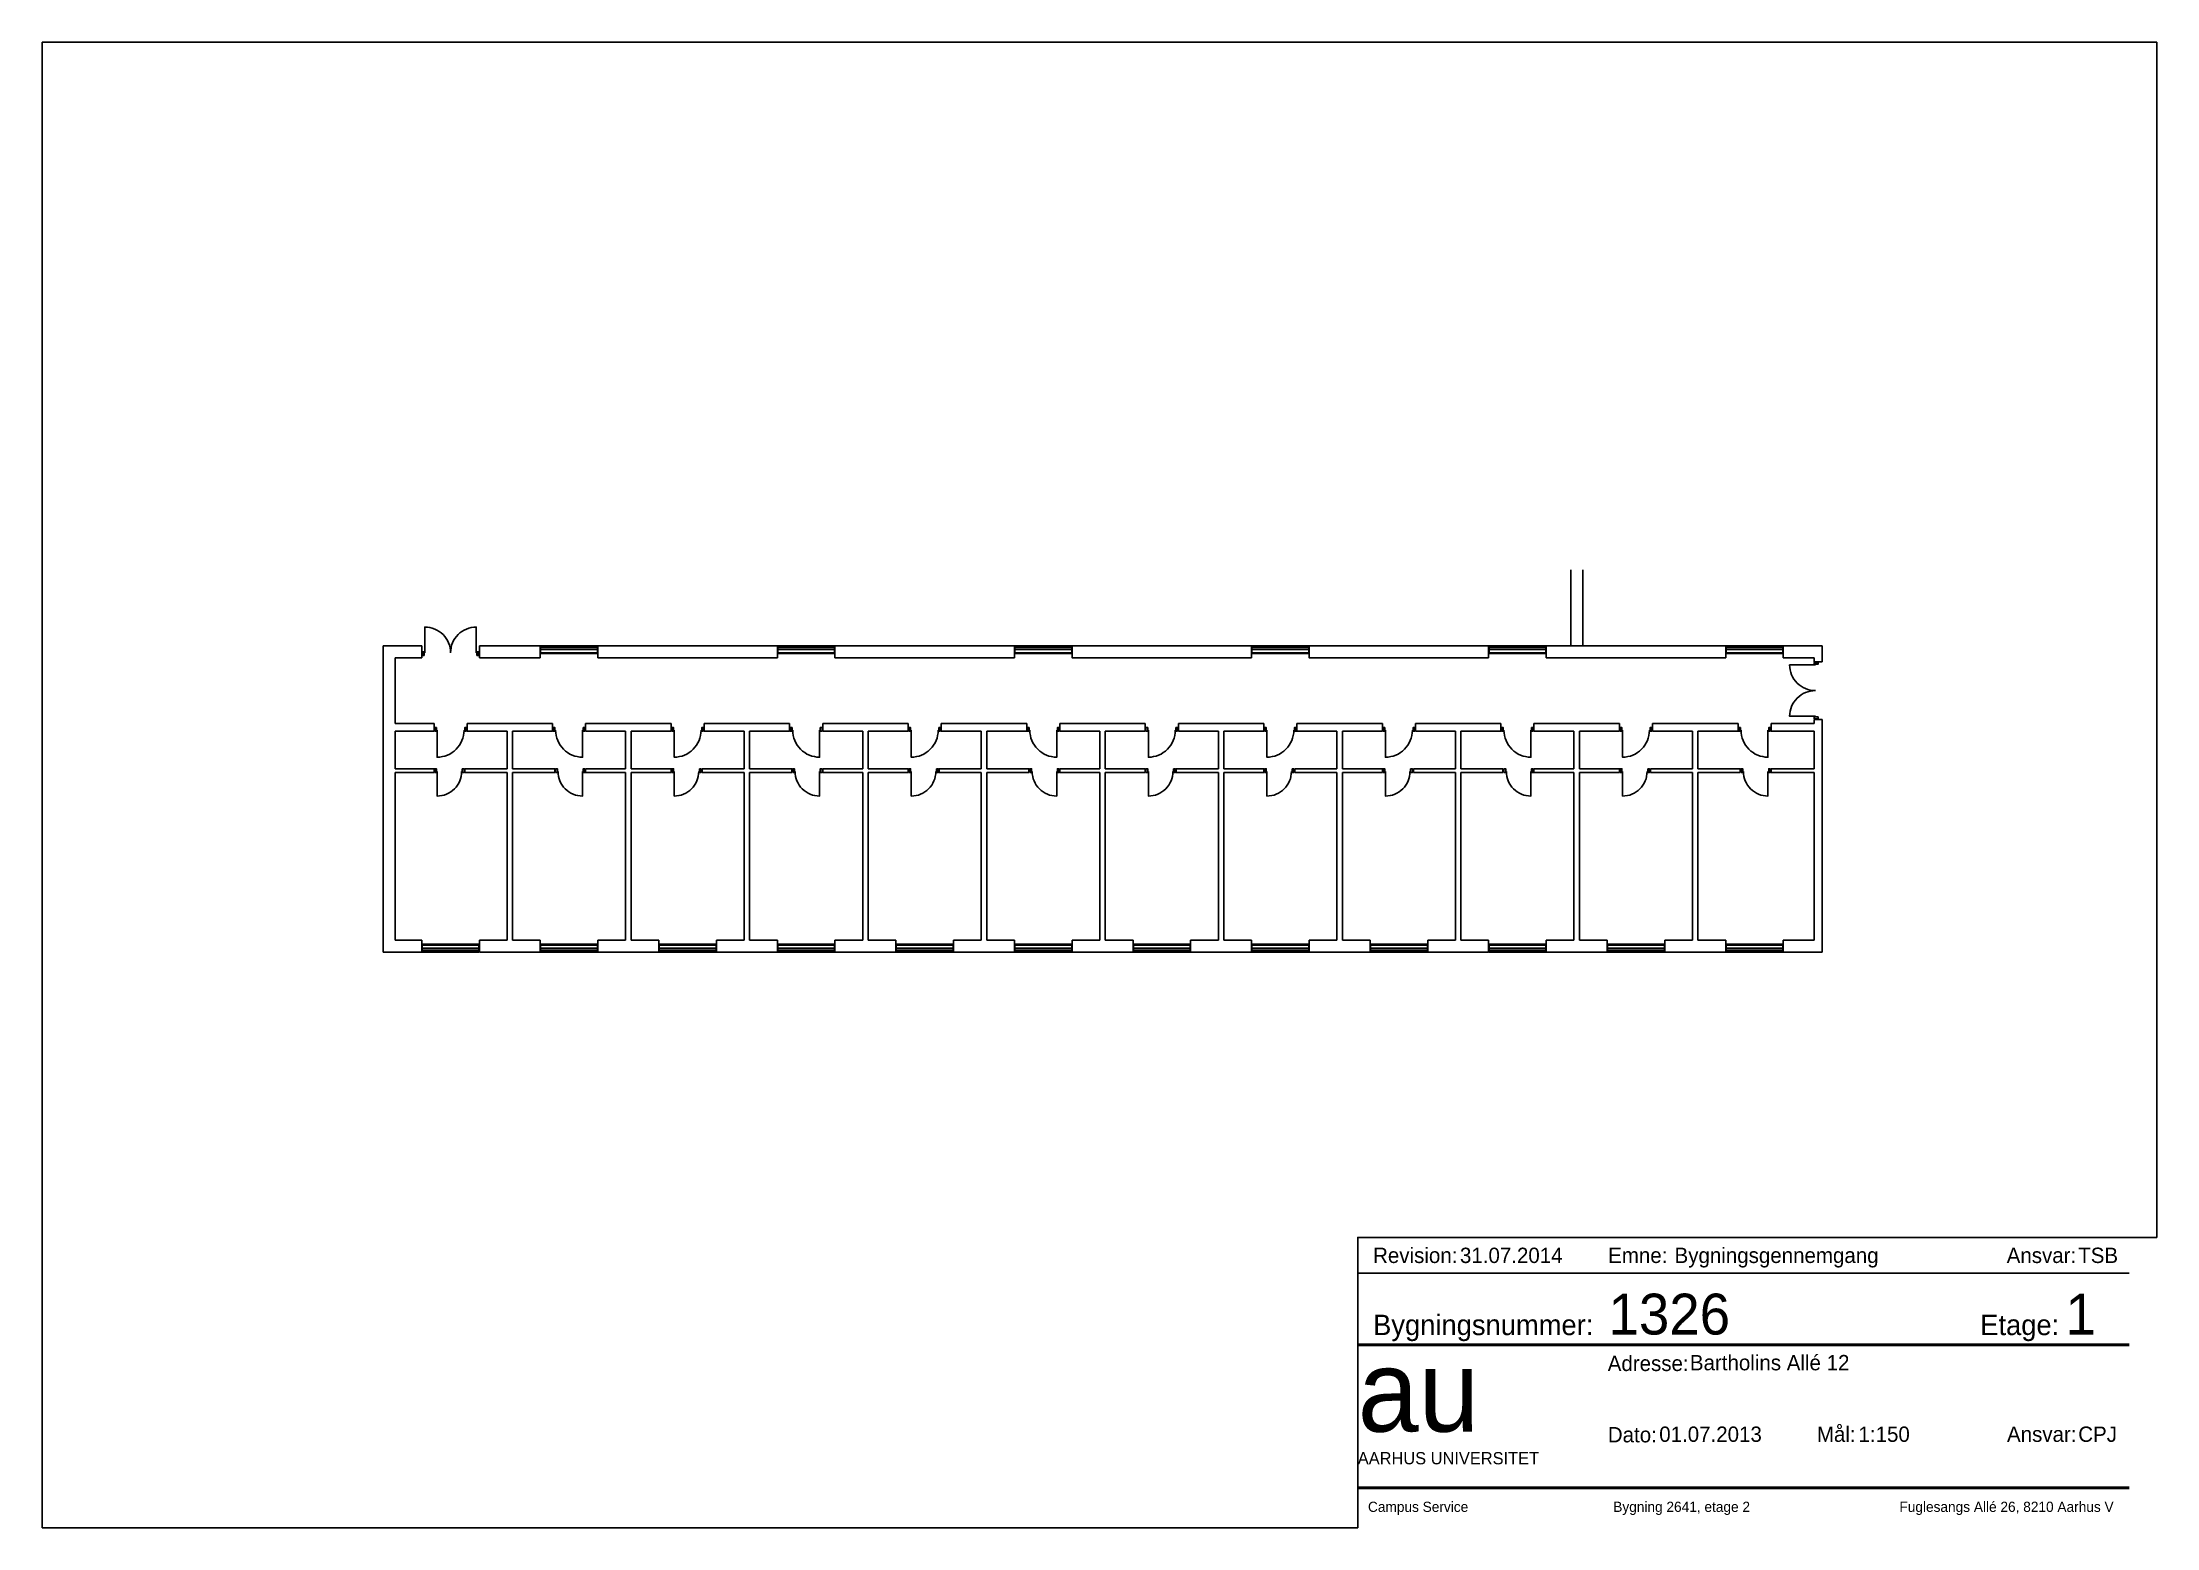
# Paper-space layout 'A3_pdf_liggende' of a CAD drawing. Header units: millimetres. Extents: x 0 to 414, y 0 to 291.
# The model-space entities are those that its viewports show. They can reach past a viewport. Long polylines and large blocks are cut down to what shows.
import ezdxf

# ---------------------------------------------------------------- set-up
doc = ezdxf.new("R2010")
doc.units = ezdxf.units.MM
doc.header["$LTSCALE"] = 100
for name, color, linetype in [('A21----', 7, 'Continuous'), ('A22--U-', 3, 'Continuous'), ('A314---', 1, 'Continuous'), ('A314-S-', 8, 'Continuous'), ('A321---', 1, 'Continuous')]:
    doc.layers.add(name, color=color, linetype=linetype)
doc.layers.add('tegningsopsætning', color=7, linetype='Continuous', lineweight=50)
doc.styles.add('ISO', font='ISO')
doc.styles.add('tegningshoved str 3', font='', dxfattribs={"height": 3})
doc.styles.add('tegningshoved str 8', font='', dxfattribs={"height": 8})
doc.styles.get('tegningshoved str 3').set_extended_font_data('AU Passata')
doc.styles.get('tegningshoved str 8').set_extended_font_data('AU Passata')

# ---------------------------------------------------------------- blocks, each defined once
blk = doc.blocks.new('Tegningshoved')
at = {"layer": 'tegningsopsætning'}
for points in [[(0, 28), (151, 28)], [(0, 0), (151, 0)]]:
    blk.add_lwpolyline(points, dxfattribs=at)
at = {"layer": 'tegningsopsætning', "attachment_point": 1}
for s, width, insert, char_height in [('{\\fAU Passata|b0|i0|c0|p34;Bygningsnummer:}', 14.039, (3, 33.89), 4), ('{\\fAU Passata|b0|i0|c0|p34;Etage:}', 14.039, (121.82, 33.89), 4), ('{\\fAU Passata|b0|i0|c0|p34;Adresse:}', 14.039, (48.92, 25.86), 3), ('{\\fAU Passata|b0|i0|c0|p34;Mål:}', 14.039, (89.85, 12), 3), ('{\\fAU Passata|b0|i0|c0|p34;Dato:}', 14.039, (48.94, 11.9), 3), ('{\\fAU Passata|b0|i0|c0|p34;Ansvar:}', 14.039, (127.06, 12), 3), ('{\\fAU Passata|b0|i0|c0|p34;AARHUS UNIVERSITET}', 76.8942, (0, 7), 2.4)]:
    blk.add_mtext_dynamic_manual_height_columns(s, width=width, gutter_width=1250, heights=[0], dxfattribs=dict(at, insert=insert, char_height=char_height))
at = {"layer": 'tegningsopsætning', "attachment_point": 1, "style": 'ISO'}
for s, width, heights, insert, char_height in [('{\\fAU Peto|b0|i0|c0|p82;au}', 20.8914, [10], (0, 27), 16), ('{\\fAU Passata Light|b0|i0|c0|p34;Campus Service^I^I^I^IBygning 2641, etage 2^I^I^I^IFuglesangs Allé 26, 8210 Aarhus V}', 148.2946, [0], (2, -2.71), 2)]:
    blk.add_mtext_dynamic_manual_height_columns(s, width=width, gutter_width=1250, heights=heights, dxfattribs=dict(at, insert=insert, char_height=char_height))
blk = doc.blocks.new('aml. tegningshoved blok')
blk.add_blockref('Tegningshoved', (-156.36, 7.8))
at = {"layer": 'tegningsopsætning'}
for tag, p, height, style in [('XXXX', (-107.28, 37.8), 8, 'tegningshoved str 8'), ('X', (-17.84, 37.8), 8, 'tegningshoved str 8'), ('XXX', (-91.36, 30.8), 3, 'tegningshoved str 3'), ('XX.XX.2012', (-97.36, 16.8), 3, 'tegningshoved str 3'), ('1:XXX', (-58.36, 16.8), 3, 'tegningshoved str 3'), ('XXX', (-15.36, 16.8), 3, 'tegningshoved str 3')]:
    blk.add_attdef(tag, p, '', height=height, dxfattribs=dict(at, style=style))
blk = doc.blocks.new('Rev. blok')
for points in [[(-151, 11), (0, 11)], [(-151, 4), (0, 4)]]:
    blk.add_lwpolyline(points)
at = {"char_height": 3, "attachment_point": 1, "style": 'tegningshoved str 3'}
for s, insert in [('Revision:', (-148, 9)), ('Emne:', (-102, 9)), ('Ansvar:', (-24, 9))]:
    blk.add_mtext_dynamic_manual_height_columns(s, width=7, gutter_width=15, heights=[0], dxfattribs=dict(at, insert=insert))
at = {"style": 'tegningshoved str 3'}
for tag, p in [('XX.XX.2012', (-131, 6)), ('XXX', (-89, 6)), ('XXX', (-10, 6))]:
    blk.add_attdef(tag, p, '', height=3, dxfattribs=at)
blk = doc.blocks.new('V169')
for p, q in [((-10, 110), (-1680, 110)), ((-10, 50), (-1680, 50))]:
    blk.add_line(p, q)
blk.add_lwpolyline([(-10, 0), (-10, 230), (-1680, 230), (-1680, 0)], close=True)
blk = doc.blocks.new('D97V')
for points in [[(20, 0), (20, 110), (70, 110), (70, 0)], [(950, 0), (950, 110), (900, 110), (900, 0)]]:
    blk.add_lwpolyline(points, close=True)
blk.add_lwpolyline([(90, 30), (90, -760, 0.414214), (880, 30, 0.414214)], format="xyb")
blk = doc.blocks.new('D97H')
for points in [[(-950, 110), (-900, 110), (-900, 0), (-950, 0)], [(-20, 0), (-20, 110), (-70, 110), (-70, 0)]]:
    blk.add_lwpolyline(points, close=True)
blk.add_lwpolyline([(-90, 30), (-90, -760, -0.414214), (-880, 30)], format="xyb")
blk = doc.blocks.new('D169D')
for points in [[(20, 110), (70, 110), (70, 0), (20, 0)], [(1670, 0), (1670, 110), (1620, 110), (1620, 0)]]:
    blk.add_lwpolyline(points, close=True)
for points in [[(845, 30, -0.414214), (90, -725), (90, 30)], [(845, 30, 0.414214), (1600, -725), (1600, 30)]]:
    blk.add_lwpolyline(points, format="xyb")
blk = doc.blocks.new('V169A3')
for p, q in [((1690, 205), (0, 205)), ((1690, 55), (0, 55))]:
    blk.add_line(p, q)
blk = doc.blocks.new('D90V')
for points in [[(20, 0), (70, 0), (70, 110), (20, 110)], [(830, 110), (880, 110), (880, 0), (830, 0)]]:
    blk.add_lwpolyline(points, close=True)
blk.add_lwpolyline([(90, 28), (90, -692, 0.414214), (810, 28)], format="xyb")
blk = doc.blocks.new('D90H')
for points in [[(-880, 0), (-830, 0), (-830, 110), (-880, 110)], [(-20, 110), (-20, 0), (-70, 0), (-70, 110)]]:
    blk.add_lwpolyline(points, close=True)
blk.add_lwpolyline([(-810, 28, 0.414214), (-90, -692), (-90, 28)], format="xyb")

msp = doc.modelspace()

# ---------------------------------------------------------------- linework, layer by layer
at = {"layer": 'A21----'}
for p, q in [((-138879077, 257866347), (-138879077, 257868578)), ((-138878727, 257866347), (-138878727, 257868578)), ((-138913937, 257866347), (-138913937, 257857357)), ((-138913937, 257866347), (-138912807, 257866347)), ((-138912807, 257865997), (-138912807, 257866347)), ((-138911117, 257866347), (-138909327, 257866347)), ((-138911117, 257865997), (-138911117, 257866347)), ((-138909327, 257866347), (-138909327, 257865997)), ((-138872837, 257866347), (-138871697, 257866347)), ((-138872837, 257865997), (-138872837, 257866347)), ((-138871697, 257865877), (-138871697, 257866347)), ((-138913587, 257865997), (-138912807, 257865997)), ((-138913587, 257865997), (-138913587, 257864067)), ((-138909327, 257865997), (-138911117, 257865997)), ((-138871927, 257865997), (-138872837, 257865997)), ((-138871927, 257865877), (-138871927, 257865997)), ((-138871927, 257865877), (-138871697, 257865877)), ((-138871697, 257865877), (-138871697, 257865987)), ((-138871927, 257864067), (-138871927, 257864187)), ((-138871927, 257864187), (-138871927, 257864067)), ((-138871927, 257864187), (-138871697, 257864187)), ((-138871697, 257864067), (-138871697, 257864187)), ((-138871697, 257864067), (-138871697, 257857357)), ((-138913587, 257863837), (-138913587, 257862737)), ((-138871927, 257863837), (-138871927, 257862737)), ((-138913587, 257862627), (-138913587, 257857707)), ((-138871927, 257862627), (-138871927, 257857707)), ((-138912807, 257857707), (-138913587, 257857707)), ((-138912807, 257857357), (-138912807, 257857707)), ((-138911117, 257857707), (-138911117, 257857357)), ((-138910302, 257857707), (-138911117, 257857707)), ((-138909327, 257857707), (-138910142, 257857707)), ((-138909327, 257857357), (-138909327, 257857707)), ((-138907637, 257857707), (-138907637, 257857357)), ((-138906822, 257857707), (-138907637, 257857707)), ((-138905847, 257857707), (-138906662, 257857707)), ((-138905847, 257857357), (-138905847, 257857707)), ((-138903342, 257857707), (-138904157, 257857707)), ((-138904157, 257857707), (-138904157, 257857357)), ((-138902367, 257857707), (-138903182, 257857707)), ((-138902367, 257857357), (-138902367, 257857707)), ((-138899862, 257857707), (-138900677, 257857707)), ((-138900677, 257857707), (-138900677, 257857357)), ((-138898887, 257857707), (-138899702, 257857707)), ((-138898887, 257857357), (-138898887, 257857707)), ((-138896382, 257857707), (-138897197, 257857707)), ((-138897197, 257857707), (-138897197, 257857357)), ((-138895407, 257857707), (-138896222, 257857707)), ((-138895407, 257857357), (-138895407, 257857707)), ((-138892902, 257857707), (-138893717, 257857707)), ((-138893717, 257857707), (-138893717, 257857357)), ((-138891927, 257857707), (-138892742, 257857707)), ((-138891927, 257857357), (-138891927, 257857707)), ((-138890237, 257857707), (-138890237, 257857357)), ((-138889422, 257857707), (-138890237, 257857707)), ((-138888447, 257857707), (-138889262, 257857707)), ((-138888447, 257857357), (-138888447, 257857707)), ((-138885942, 257857707), (-138886757, 257857707)), ((-138886757, 257857707), (-138886757, 257857357)), ((-138884967, 257857707), (-138885782, 257857707)), ((-138884967, 257857357), (-138884967, 257857707)), ((-138882462, 257857707), (-138883277, 257857707)), ((-138883277, 257857707), (-138883277, 257857357)), ((-138881487, 257857707), (-138882302, 257857707)), ((-138881487, 257857357), (-138881487, 257857707)), ((-138878982, 257857707), (-138879797, 257857707)), ((-138879797, 257857707), (-138879797, 257857357)), ((-138878007, 257857707), (-138878822, 257857707)), ((-138878007, 257857357), (-138878007, 257857707)), ((-138875502, 257857707), (-138876317, 257857707)), ((-138876317, 257857707), (-138876317, 257857357)), ((-138874527, 257857707), (-138875342, 257857707)), ((-138874527, 257857357), (-138874527, 257857707)), ((-138871927, 257857707), (-138872837, 257857707)), ((-138872837, 257857707), (-138872837, 257857357)), ((-138913937, 257857357), (-138912807, 257857357)), ((-138912807, 257857357), (-138912807, 257857357)), ((-138911117, 257857357), (-138909327, 257857357)), ((-138909327, 257857357), (-138909327, 257857357)), ((-138907637, 257857357), (-138905847, 257857357)), ((-138905847, 257857357), (-138905847, 257857357)), ((-138904157, 257857357), (-138902367, 257857357)), ((-138902367, 257857357), (-138902367, 257857357)), ((-138900677, 257857357), (-138898887, 257857357)), ((-138898887, 257857357), (-138898887, 257857357)), ((-138897197, 257857357), (-138895407, 257857357)), ((-138895407, 257857357), (-138895407, 257857357)), ((-138893717, 257857357), (-138891927, 257857357)), ((-138891927, 257857357), (-138891927, 257857357)), ((-138890237, 257857357), (-138888447, 257857357)), ((-138888447, 257857357), (-138888447, 257857357)), ((-138886757, 257857357), (-138884967, 257857357)), ((-138884967, 257857357), (-138884967, 257857357)), ((-138883277, 257857357), (-138881487, 257857357)), ((-138881487, 257857357), (-138881487, 257857357)), ((-138879797, 257857357), (-138878007, 257857357)), ((-138878007, 257857357), (-138878007, 257857357)), ((-138876317, 257857357), (-138874527, 257857357)), ((-138874527, 257857357), (-138874527, 257857357)), ((-138872837, 257857357), (-138871697, 257857357))]:
    msp.add_line(p, q, dxfattribs=at)
for points in [[(-138902367, 257865997), (-138907637, 257865997), (-138907637, 257866347), (-138902367, 257866347)], [(-138895407, 257865997), (-138900677, 257865997), (-138900677, 257866347), (-138895407, 257866347)], [(-138888447, 257865997), (-138893717, 257865997), (-138893717, 257866347), (-138888447, 257866347)], [(-138881487, 257865997), (-138886757, 257865997), (-138886757, 257866347), (-138881487, 257866347)], [(-138874527, 257865997), (-138879797, 257865997), (-138879797, 257866347), (-138874527, 257866347)]]:
    msp.add_lwpolyline(points, close=True, dxfattribs=at)
at = {"layer": 'A22--U-'}
for p, q in [((-138912447, 257864067), (-138913587, 257864067)), ((-138912447, 257863837), (-138912447, 257864067)), ((-138911477, 257864067), (-138911477, 257863837)), ((-138908967, 257864067), (-138911477, 257864067)), ((-138908967, 257863837), (-138908967, 257864067)), ((-138907997, 257864067), (-138907997, 257863837)), ((-138905487, 257864067), (-138907997, 257864067)), ((-138905487, 257863837), (-138905487, 257864067)), ((-138902007, 257864067), (-138904517, 257864067)), ((-138904517, 257864067), (-138904517, 257863837)), ((-138902007, 257863837), (-138902007, 257864067)), ((-138898527, 257864067), (-138901037, 257864067)), ((-138901037, 257864067), (-138901037, 257863837)), ((-138898527, 257863837), (-138898527, 257864067)), ((-138895047, 257864067), (-138897557, 257864067)), ((-138897557, 257864067), (-138897557, 257863837)), ((-138895047, 257863837), (-138895047, 257864067)), ((-138891567, 257864067), (-138894077, 257864067)), ((-138894077, 257864067), (-138894077, 257863837)), ((-138891567, 257863837), (-138891567, 257864067)), ((-138890597, 257864067), (-138890597, 257863837)), ((-138888087, 257864067), (-138890597, 257864067)), ((-138888087, 257863837), (-138888087, 257864067)), ((-138884607, 257864067), (-138887117, 257864067)), ((-138887117, 257864067), (-138887117, 257863837)), ((-138884607, 257863837), (-138884607, 257864067)), ((-138881127, 257864067), (-138883637, 257864067)), ((-138883637, 257864067), (-138883637, 257863837)), ((-138881127, 257863837), (-138881127, 257864067)), ((-138877647, 257864067), (-138880157, 257864067)), ((-138880157, 257864067), (-138880157, 257863837)), ((-138877647, 257863837), (-138877647, 257864067)), ((-138874167, 257864067), (-138876677, 257864067)), ((-138876677, 257864067), (-138876677, 257863837)), ((-138874167, 257863837), (-138874167, 257864067)), ((-138871927, 257864067), (-138873197, 257864067)), ((-138873197, 257864067), (-138873197, 257863837)), ((-138913587, 257863837), (-138912447, 257863837)), ((-138911477, 257863837), (-138910302, 257863837)), ((-138910302, 257863837), (-138910302, 257862737)), ((-138910142, 257862737), (-138910142, 257863837)), ((-138910142, 257863837), (-138908967, 257863837)), ((-138907997, 257863837), (-138906822, 257863837)), ((-138906822, 257863837), (-138906822, 257862737)), ((-138906662, 257862737), (-138906662, 257863837)), ((-138906662, 257863837), (-138905487, 257863837)), ((-138904517, 257863837), (-138903342, 257863837)), ((-138903342, 257863837), (-138903342, 257862737)), ((-138903182, 257863837), (-138902007, 257863837)), ((-138903182, 257862737), (-138903182, 257863837)), ((-138901037, 257863837), (-138899862, 257863837)), ((-138899862, 257863837), (-138899862, 257862737)), ((-138899702, 257863837), (-138898527, 257863837)), ((-138899702, 257862737), (-138899702, 257863837)), ((-138897557, 257863837), (-138896382, 257863837)), ((-138896382, 257863837), (-138896382, 257862737)), ((-138896222, 257863837), (-138895047, 257863837)), ((-138896222, 257862737), (-138896222, 257863837)), ((-138894077, 257863837), (-138892902, 257863837)), ((-138892902, 257863837), (-138892902, 257862737)), ((-138892742, 257863837), (-138891567, 257863837)), ((-138892742, 257862737), (-138892742, 257863837)), ((-138890597, 257863837), (-138889422, 257863837)), ((-138889422, 257863837), (-138889422, 257862737)), ((-138889262, 257863837), (-138888087, 257863837)), ((-138889262, 257862737), (-138889262, 257863837)), ((-138887117, 257863837), (-138885942, 257863837)), ((-138885942, 257863837), (-138885942, 257862737)), ((-138885782, 257863837), (-138884607, 257863837)), ((-138885782, 257862737), (-138885782, 257863837)), ((-138883637, 257863837), (-138882462, 257863837)), ((-138882462, 257863837), (-138882462, 257862737)), ((-138882302, 257863837), (-138881127, 257863837)), ((-138882302, 257862737), (-138882302, 257863837)), ((-138880157, 257863837), (-138878982, 257863837)), ((-138878982, 257863837), (-138878982, 257862737)), ((-138878822, 257863837), (-138877647, 257863837)), ((-138878822, 257862737), (-138878822, 257863837)), ((-138876677, 257863837), (-138875502, 257863837)), ((-138875502, 257863837), (-138875502, 257862737)), ((-138875342, 257863837), (-138874167, 257863837)), ((-138875342, 257862737), (-138875342, 257863837)), ((-138873197, 257863837), (-138871927, 257863837)), ((-138913587, 257862737), (-138912447, 257862737)), ((-138913587, 257862627), (-138912447, 257862627)), ((-138912447, 257862737), (-138912447, 257862627)), ((-138911547, 257862737), (-138911547, 257862627)), ((-138911547, 257862737), (-138910302, 257862737)), ((-138911547, 257862627), (-138910302, 257862627)), ((-138910302, 257862627), (-138910302, 257857707)), ((-138910142, 257862737), (-138908897, 257862737)), ((-138910142, 257862627), (-138908897, 257862627)), ((-138910142, 257857707), (-138910142, 257862627)), ((-138908897, 257862737), (-138908897, 257862627)), ((-138907997, 257862737), (-138906822, 257862737)), ((-138907997, 257862737), (-138907997, 257862627)), ((-138907997, 257862627), (-138906822, 257862627)), ((-138906822, 257862627), (-138906822, 257857707)), ((-138906662, 257862737), (-138905487, 257862737)), ((-138906662, 257862627), (-138905487, 257862627)), ((-138906662, 257857707), (-138906662, 257862627)), ((-138905487, 257862737), (-138905487, 257862627)), ((-138904577, 257862737), (-138904577, 257862627)), ((-138904577, 257862737), (-138903342, 257862737)), ((-138904577, 257862627), (-138903342, 257862627)), ((-138903342, 257862627), (-138903342, 257857707)), ((-138903182, 257862737), (-138901947, 257862737)), ((-138903182, 257857707), (-138903182, 257862627)), ((-138903182, 257862627), (-138901947, 257862627)), ((-138901947, 257862737), (-138901947, 257862627)), ((-138901037, 257862737), (-138901037, 257862627)), ((-138901037, 257862737), (-138899862, 257862737)), ((-138901037, 257862627), (-138899862, 257862627)), ((-138899862, 257862627), (-138899862, 257857707)), ((-138899702, 257862737), (-138898527, 257862737)), ((-138899702, 257857707), (-138899702, 257862627)), ((-138899702, 257862627), (-138898527, 257862627)), ((-138898527, 257862737), (-138898527, 257862627)), ((-138897617, 257862737), (-138897617, 257862627)), ((-138897617, 257862737), (-138896382, 257862737)), ((-138897617, 257862627), (-138896382, 257862627)), ((-138896382, 257862627), (-138896382, 257857707)), ((-138896222, 257862737), (-138894987, 257862737)), ((-138896222, 257857707), (-138896222, 257862627)), ((-138896222, 257862627), (-138894987, 257862627)), ((-138894987, 257862737), (-138894987, 257862627)), ((-138894077, 257862737), (-138894077, 257862627)), ((-138894077, 257862737), (-138892902, 257862737)), ((-138894077, 257862627), (-138892902, 257862627)), ((-138892902, 257862627), (-138892902, 257857707)), ((-138892742, 257862737), (-138891567, 257862737)), ((-138892742, 257857707), (-138892742, 257862627)), ((-138892742, 257862627), (-138891567, 257862627)), ((-138891567, 257862737), (-138891567, 257862627)), ((-138890657, 257862737), (-138890657, 257862627)), ((-138890657, 257862737), (-138889422, 257862737)), ((-138890657, 257862627), (-138889422, 257862627)), ((-138889422, 257862627), (-138889422, 257857707)), ((-138889262, 257862737), (-138888087, 257862737)), ((-138889262, 257857707), (-138889262, 257862627)), ((-138889262, 257862627), (-138888087, 257862627)), ((-138888087, 257862737), (-138888087, 257862627)), ((-138887177, 257862737), (-138887177, 257862627)), ((-138887177, 257862737), (-138885942, 257862737)), ((-138887177, 257862627), (-138885942, 257862627)), ((-138885942, 257862627), (-138885942, 257857707)), ((-138885782, 257862737), (-138884607, 257862737)), ((-138885782, 257857707), (-138885782, 257862627)), ((-138885782, 257862627), (-138884607, 257862627)), ((-138884607, 257862737), (-138884607, 257862627)), ((-138883697, 257862737), (-138883697, 257862627)), ((-138883697, 257862737), (-138882462, 257862737)), ((-138883697, 257862627), (-138882462, 257862627)), ((-138882462, 257862627), (-138882462, 257857707)), ((-138882302, 257862737), (-138881067, 257862737)), ((-138882302, 257857707), (-138882302, 257862627)), ((-138882302, 257862627), (-138881067, 257862627)), ((-138881067, 257862737), (-138881067, 257862627)), ((-138880157, 257862737), (-138880157, 257862627)), ((-138880157, 257862737), (-138878982, 257862737)), ((-138880157, 257862627), (-138878982, 257862627)), ((-138878982, 257862627), (-138878982, 257857707)), ((-138878822, 257862737), (-138877647, 257862737)), ((-138878822, 257857707), (-138878822, 257862627)), ((-138878822, 257862627), (-138877647, 257862627)), ((-138877647, 257862737), (-138877647, 257862627)), ((-138876737, 257862737), (-138876737, 257862627)), ((-138876737, 257862737), (-138875502, 257862737)), ((-138876737, 257862627), (-138875502, 257862627)), ((-138875502, 257862627), (-138875502, 257857707)), ((-138875342, 257862737), (-138874107, 257862737)), ((-138875342, 257857707), (-138875342, 257862627)), ((-138875342, 257862627), (-138874107, 257862627)), ((-138874107, 257862737), (-138874107, 257862627)), ((-138873197, 257862737), (-138871927, 257862737)), ((-138873197, 257862737), (-138873197, 257862627)), ((-138873197, 257862627), (-138871927, 257862627))]:
    msp.add_line(p, q, dxfattribs=at)

# ---------------------------------------------------------------- block references
at = {"layer": 'A314---', "rotation": 180}
for p in [(-138907637, 257866347), (-138900677, 257866347), (-138893717, 257866347), (-138886757, 257866347), (-138879797, 257866347), (-138872837, 257866347)]:
    msp.add_blockref('V169A3', p, dxfattribs=at)
at = {"layer": 'A314---'}
for p in [(-138912807, 257857357), (-138909327, 257857357), (-138905847, 257857357), (-138902367, 257857357), (-138898887, 257857357), (-138895407, 257857357), (-138891927, 257857357), (-138888447, 257857357), (-138884967, 257857357), (-138881487, 257857357), (-138878007, 257857357), (-138874527, 257857357)]:
    msp.add_blockref('V169A3', p, dxfattribs=at)
at = {"layer": 'A314-S-', "rotation": 180}
for p in [(-138909327, 257866347), (-138902367, 257866347), (-138895407, 257866347), (-138888447, 257866347), (-138881487, 257866347), (-138874527, 257866347)]:
    msp.add_blockref('V169', p, dxfattribs=at)
at = {"layer": 'A314-S-'}
for p in [(-138911117, 257857357), (-138907637, 257857357), (-138904157, 257857357), (-138900677, 257857357), (-138897197, 257857357), (-138893717, 257857357), (-138890237, 257857357), (-138886757, 257857357), (-138883277, 257857357), (-138879797, 257857357), (-138876317, 257857357), (-138872837, 257857357)]:
    msp.add_blockref('V169', p, dxfattribs=at)
at = {"layer": 'A321---'}
for p, rotation in [((-138911117, 257866172), 180), ((-138871927, 257865877), 270)]:
    msp.add_blockref('D169D', p, dxfattribs=dict(at, rotation=rotation))
for name, p in [('D97V', (-138912447, 257863837)), ('D97H', (-138907997, 257863837)), ('D97V', (-138905487, 257863837)), ('D97H', (-138901037, 257863837)), ('D97V', (-138898527, 257863837)), ('D97H', (-138894077, 257863837)), ('D97V', (-138891567, 257863837)), ('D97V', (-138884607, 257863837)), ('D97H', (-138880157, 257863837)), ('D97V', (-138877647, 257863837)), ('D97H', (-138873197, 257863837)), ('D90V', (-138912447, 257862627)), ('D90H', (-138907997, 257862627)), ('D90V', (-138905487, 257862627)), ('D90H', (-138901037, 257862627)), ('D90V', (-138898527, 257862627)), ('D90H', (-138894077, 257862627)), ('D90V', (-138891567, 257862627)), ('D90V', (-138888087, 257862627)), ('D90V', (-138884607, 257862627)), ('D90H', (-138880157, 257862627)), ('D90V', (-138877647, 257862627)), ('D90H', (-138873197, 257862627))]:
    msp.add_blockref(name, p, dxfattribs=at)
at = {"layer": 'A321---', "xscale": -1}
msp.add_blockref('D97H', (-138888087, 257863837), dxfattribs=at)

psp = doc.layouts.new('A3_pdf_liggende')

# ---------------------------------------------------------------- linework, layer by layer
at = {"layer": 'Defpoints'}
psp.add_lwpolyline([(0, 0), (257.45, 0), (257.45, 56.8), (413.81, 56.8), (413.81, 290.68), (0, 290.68), (0, 0)], close=True, dxfattribs=at)

# ---------------------------------------------------------------- block references
ref = psp.add_blockref('Rev. blok', (408.45, 45.8))
ref.add_attrib('XXX', 'TSB', (398.45, 51.8), dxfattribs={"height": 3, "style": 'tegningshoved str 3'})
ref.add_attrib('XXX', 'Bygningsgennemgang', (319.45, 51.8), dxfattribs={"height": 3, "style": 'tegningshoved str 3'})
ref.add_attrib('XX.XX.2012', '31.07.2014', (277.45, 51.8), dxfattribs={"height": 3, "style": 'tegningshoved str 3'})
ref = psp.add_blockref('aml. tegningshoved blok', (413.81, 0))
ref.add_attrib('XXXX', '1326', (306.52, 37.8), dxfattribs={"layer": 'tegningsopsætning', "height": 8, "style": 'tegningshoved str 8'})
ref.add_attrib('X', '1', (395.96, 37.8), dxfattribs={"layer": 'tegningsopsætning', "height": 8, "style": 'tegningshoved str 8'})
ref.add_attrib('XXX', 'Bartholins Allé 12', (322.45, 30.8), dxfattribs={"layer": 'tegningsopsætning', "height": 3, "style": 'tegningshoved str 3'})
ref.add_attrib('XX.XX.2012', '01.07.2013', (316.45, 16.8), dxfattribs={"layer": 'tegningsopsætning', "height": 3, "style": 'tegningshoved str 3'})
ref.add_attrib('1:XXX', '1:150', (355.45, 16.8), dxfattribs={"layer": 'tegningsopsætning', "height": 3, "style": 'tegningshoved str 3'})
ref.add_attrib('XXX', 'CPJ', (398.45, 16.8), dxfattribs={"layer": 'tegningsopsætning', "height": 3, "style": 'tegningshoved str 3'})

# ---------------------------------------------------------------- viewports
at = {"layer": 'Defpoints', "view_target_point": (-138892911.94, 257862260.36), "view_twist_angle": 360}
vp = psp.add_viewport(center=(206.9, 145.34), size=(413.81, 290.6818), view_center_point=(0, 0), view_height=43602.2763, dxfattribs=at)
vp.dxf.flags = 0x10000  # cut along an outline
vp.dxf.clipping_boundary_handle = psp.add_lwpolyline([(0, 0), (257.45, 0), (257.45, 56.8), (413.81, 56.8), (413.81, 290.68), (0, 290.68), (0, 0)], format="xyb", close=True, dxfattribs={"invisible": 1}).dxf.handle

doc.saveas('drawing.dxf')
